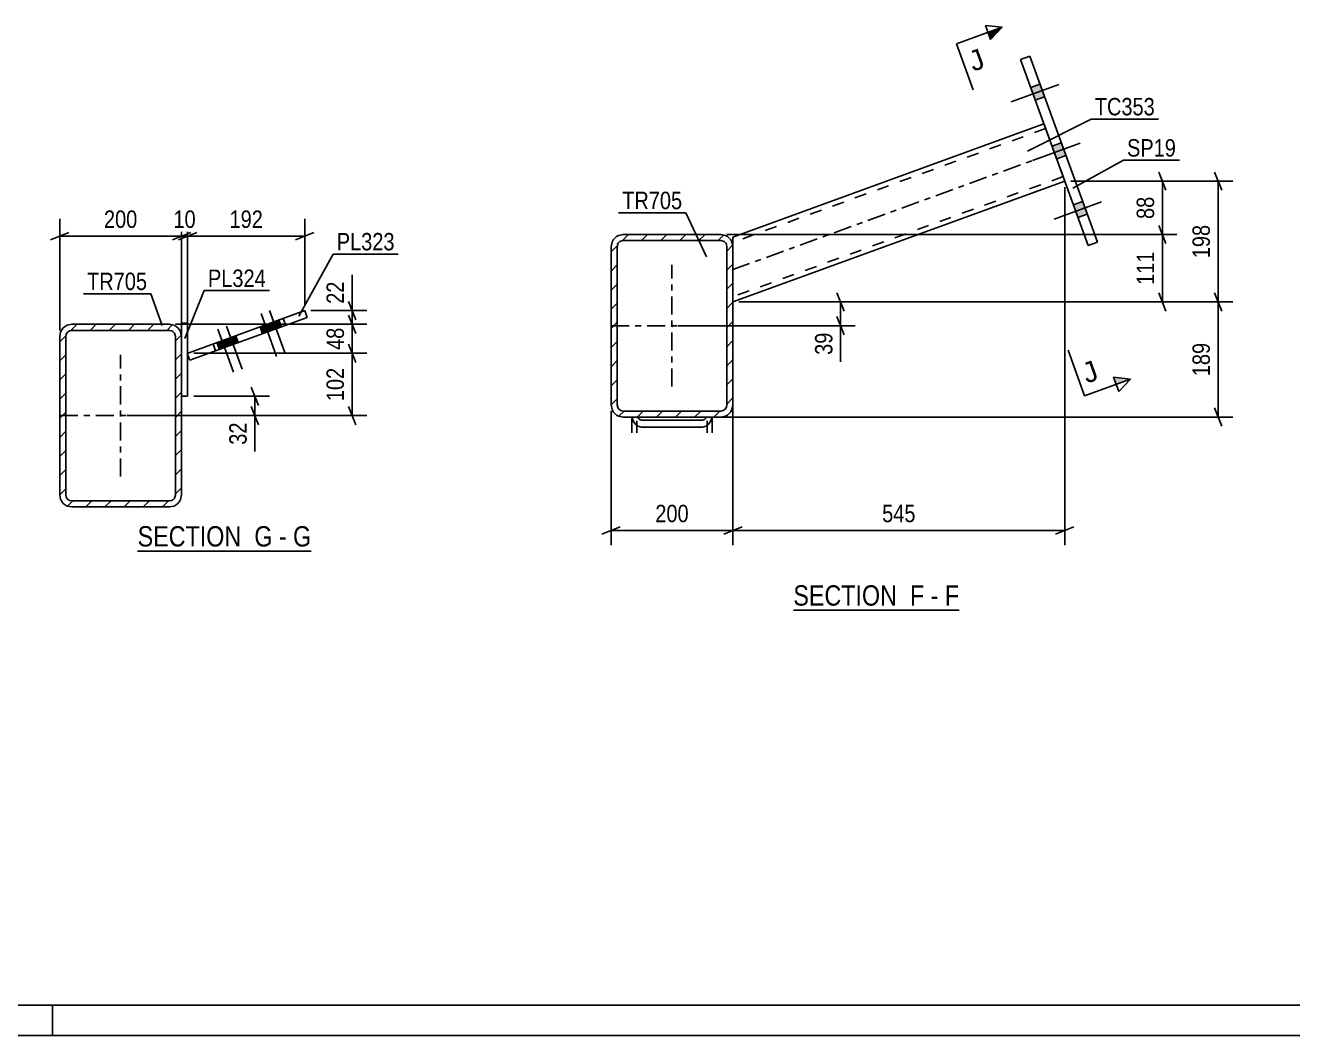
# Model space of a CAD drawing. Header units: millimetres. Extents: x -83 to 758, y -448 to 146.
# Drawn here: x 123.8 to 331.9, y -447.6 to -281.6 of the extents above; entities that cross this region are included whole.
import ezdxf

# ---------------------------------------------------------------- set-up
doc = ezdxf.new("R2010")
doc.units = ezdxf.units.MM
doc.linetypes.add('DXK_LINE_DOT2', pattern=[3.9198, 1.9599, -1.9599])
doc.linetypes.add('DXK_LINE_DOT3', pattern=[5.9187, 2.979, -0.9799, 0.9799, -0.9799])
doc.styles.add('Arial', font='ARIAL.TTF', dxfattribs={"height": 0.2})
doc.styles.add('Arial Narrow', font='ARIALN.TTF', dxfattribs={"height": 0.2})

# ---------------------------------------------------------------- blocks, each defined once
blk = doc.blocks.new('Unknown-761555509-18 - 3177')
at = {"color": 6, "linetype": 'Continuous'}
blk.add_line((249.91, -377.69), (277.13, -377.69), dxfattribs=at)
at = {"color": 0, "linetype": 'Continuous'}
for points in [[(268.02, -376.94), (268.02, -373.44), (249.91, -373.44), (249.91, -376.94)], [(271.41, -376.94), (271.41, -373.44), (269.07, -373.44), (269.07, -376.94)], [(273.73, -376.94), (273.73, -373.44), (272.46, -373.44), (272.46, -376.94)], [(277.13, -376.94), (277.13, -373.44), (274.78, -373.44), (274.78, -376.94)]]:
    blk.add_wipeout(points, dxfattribs=at)
at = {"color": 7, "linetype": 'Continuous', "style": 'Arial Narrow'}
for s, p in [('SECTION ', (249.91, -376.94)), ('F', (269.07, -376.94)), ('F', (274.78, -376.94)), ('-', (272.46, -376.94))]:
    blk.add_text(s, height=3.34, dxfattribs=at).set_placement(p)
blk = doc.blocks.new('Unknown-761555509-1163')
at = {"color": 5, "linetype": 'Continuous'}
for p, q in [((-77.75, -442.59), (753.25, -442.59)), ((128.25, -447.59), (128.25, -442.59)), ((-82.75, -447.59), (758.25, -447.59))]:
    blk.add_line(p, q, dxfattribs=at)
blk = doc.blocks.new('Unknown-761555509-15 - 5121')
at = {"color": 6, "linetype": 'Continuous'}
blk.add_line((142.23, -367.98), (170.74, -367.98), dxfattribs=at)
at = {"color": 0, "linetype": 'Continuous'}
for points in [[(160.34, -367.23), (160.34, -363.73), (142.23, -363.73), (142.23, -367.23)], [(164.38, -367.23), (164.38, -363.73), (161.39, -363.73), (161.39, -367.23)], [(166.7, -367.23), (166.7, -363.73), (165.43, -363.73), (165.43, -367.23)], [(170.74, -367.23), (170.74, -363.73), (167.75, -363.73), (167.75, -367.23)]]:
    blk.add_wipeout(points, dxfattribs=at)
at = {"color": 7, "linetype": 'Continuous', "style": 'Arial Narrow'}
for s, p in [('SECTION ', (142.23, -367.23)), ('G', (161.39, -367.23)), ('G', (167.75, -367.23)), ('-', (165.43, -367.23))]:
    blk.add_text(s, height=3.34, dxfattribs=at).set_placement(p)
blk = doc.blocks.new('Bolt-761555509-3202 - 3177')
at = {"linetype": 'Continuous'}
for points in [[(291.15, -293.37), (290.39, -291.3), (288.89, -291.85), (289.64, -293.91)], [(291.15, -293.37), (290.39, -291.3), (288.89, -291.85), (289.64, -293.91)], [(291.15, -293.37), (290.39, -291.3), (288.89, -291.85), (289.64, -293.91)], [(294.65, -303), (293.9, -300.93), (292.4, -301.48), (293.15, -303.55)], [(294.65, -303), (293.9, -300.93), (292.4, -301.48), (293.15, -303.55)], [(298.16, -312.63), (297.41, -310.56), (295.9, -311.11), (296.65, -313.18)], [(298.16, -312.63), (297.41, -310.56), (295.9, -311.11), (296.65, -313.18)], [(298.16, -312.63), (297.41, -310.56), (295.9, -311.11), (296.65, -313.18)]]:
    blk.add_hatch(color=1, dxfattribs=at).paths.add_polyline_path(points)
at = {"color": 1, "linetype": 'Continuous'}
for p, q in [((293.5, -291.34), (285.7, -294.18)), ((293.5, -291.34), (285.7, -294.18)), ((293.5, -291.34), (285.7, -294.18)), ((290.39, -291.3), (288.89, -291.85)), ((290.39, -291.3), (288.89, -291.85)), ((290.39, -291.3), (288.89, -291.85)), ((291.15, -293.37), (289.64, -293.91)), ((291.15, -293.37), (289.64, -293.91)), ((291.15, -293.37), (289.64, -293.91)), ((297, -300.97), (289.2, -303.81)), ((297, -300.97), (289.2, -303.81)), ((293.9, -300.93), (292.4, -301.48)), ((293.9, -300.93), (292.4, -301.48)), ((294.65, -303), (293.15, -303.55)), ((294.65, -303), (293.15, -303.55)), ((300.51, -310.6), (292.71, -313.44)), ((300.51, -310.6), (292.71, -313.44)), ((300.51, -310.6), (292.71, -313.44)), ((297.41, -310.56), (295.9, -311.11)), ((297.41, -310.56), (295.9, -311.11)), ((297.41, -310.56), (295.9, -311.11)), ((298.16, -312.63), (296.65, -313.18)), ((298.16, -312.63), (296.65, -313.18)), ((298.16, -312.63), (296.65, -313.18))]:
    blk.add_line(p, q, dxfattribs=at)
blk = doc.blocks.new('Part-761555509-3271 - 3177')
at = {"color": 2, "linetype": 'Continuous'}
for p, q in [((223.38, -348.56), (223.38, -345.97)), ((223.47, -345.97), (223.5, -346.18)), ((224.42, -346.12), (224.35, -345.97)), ((224.37, -347.45), (224.98, -347.63)), ((224.68, -346.37), (224.42, -346.12)), ((224.98, -346.46), (224.68, -346.37)), ((224.98, -346.46), (234.98, -346.46)), ((235.29, -346.37), (234.98, -346.46)), ((234.98, -347.63), (235.59, -347.45)), ((235.55, -346.12), (235.29, -346.37)), ((235.61, -345.97), (235.55, -346.12)), ((236.46, -346.18), (236.49, -345.97)), ((236.58, -348.56), (236.58, -345.97)), ((224.98, -347.63), (234.98, -347.63))]:
    blk.add_line(p, q, dxfattribs=at)
at = {"color": 7, "linetype": 'DXK_LINE_DOT2'}
for p, q in [((223.38, -345.97), (223.47, -345.97)), ((223.47, -345.97), (224.35, -345.97)), ((224.18, -348.56), (224.18, -345.97)), ((236.58, -345.97), (235.61, -345.97)), ((235.78, -348.56), (235.78, -345.97))]:
    blk.add_line(p, q, dxfattribs=at)
at = {"color": 2, "linetype": 'Continuous'}
for centre, start, end in [((225.57, -345.7), 193.2949, 235.5336), ((234.39, -345.7), 304.4664, 346.7051)]:
    blk.add_arc(centre, 2.13, start, end, dxfattribs=at)
blk = doc.blocks.new('Part-761555509-3255 - 3177')
at = {"color": 2, "linetype": 'Continuous'}
for p, q in [((291.06, -297.81), (239.98, -316.41)), ((294.48, -307.21), (239.98, -327.05)), ((239.98, -316.41), (239.98, -317.97))]:
    blk.add_line(p, q, dxfattribs=at)
at = {"color": 7, "linetype": 'DXK_LINE_DOT2'}
for p, q in [((291.34, -298.57), (239.98, -317.26)), ((294.48, -307.21), (291.06, -297.81)), ((294.21, -306.46), (239.98, -326.2)), ((239.98, -316.41), (239.98, -316.9)), ((239.98, -327.05), (239.98, -317.97))]:
    blk.add_line(p, q, dxfattribs=at)
at = {"color": 7, "linetype": 'DXK_LINE_DOT3'}
blk.add_line((292.77, -302.51), (239.98, -321.73), dxfattribs=at)
blk = doc.blocks.new('Part-761555509-3223 - 3177')
at = {"linetype": 'Continuous'}
h = blk.add_hatch(dxfattribs=at)
h.set_pattern_fill('', scale=0.7, style=0, pattern_type=0)
h.set_pattern_definition([(45, (219.9812, -343.9713), (-1.57154, 1.57154), [])])
h.paths.add_polyline_path([(219.98, -317.97), (219.98, -343.97), (220.13, -344.74), (220.57, -345.39), (221.22, -345.82), (221.98, -345.97), (237.98, -345.97), (238.75, -345.82), (239.4, -345.39), (239.83, -344.74), (239.98, -343.97), (239.98, -317.97), (239.83, -317.21), (239.4, -316.56), (238.75, -316.12), (237.98, -315.97), (221.98, -315.97), (221.22, -316.12), (220.57, -316.56), (220.13, -317.21)])
h.paths.add_polyline_path([(221.27, -317.26), (221.6, -317.05), (221.98, -316.97), (237.98, -316.97), (238.36, -317.05), (238.69, -317.26), (238.91, -317.59), (238.98, -317.97), (238.98, -343.97), (238.91, -344.35), (238.69, -344.68), (238.36, -344.9), (237.98, -344.97), (221.98, -344.97), (221.6, -344.9), (221.27, -344.68), (221.06, -344.35), (220.98, -343.97), (220.98, -317.97), (221.06, -317.59)])
blk.add_hatch(color=30, dxfattribs=at).paths.add_polyline_path([(229.98, -331.07, -1), (229.98, -330.87, -1)])
at = {"color": 2, "linetype": 'Continuous'}
for p, q in [((221.98, -315.97), (221.22, -316.12)), ((221.98, -315.97), (237.98, -315.97)), ((238.75, -316.12), (237.98, -315.97)), ((220.13, -317.21), (219.98, -317.97)), ((219.98, -343.97), (219.98, -317.97)), ((220.98, -317.97), (221.06, -317.59)), ((220.98, -343.97), (220.98, -317.97)), ((221.6, -317.05), (221.98, -316.97)), ((221.98, -316.97), (237.98, -316.97)), ((237.98, -316.97), (238.36, -317.05)), ((238.91, -317.59), (238.98, -317.97)), ((238.98, -343.97), (238.98, -317.97)), ((239.98, -317.97), (239.83, -317.21)), ((239.98, -343.97), (239.98, -317.97)), ((219.98, -343.97), (220.13, -344.74)), ((221.06, -344.35), (220.98, -343.97)), ((221.98, -344.97), (221.6, -344.9)), ((221.98, -344.97), (237.98, -344.97)), ((238.36, -344.9), (237.98, -344.97)), ((238.98, -343.97), (238.91, -344.35)), ((239.83, -344.74), (239.98, -343.97)), ((221.22, -345.82), (221.98, -345.97)), ((221.98, -345.97), (237.98, -345.97)), ((237.98, -345.97), (238.75, -345.82))]:
    blk.add_line(p, q, dxfattribs=at)
at = {"color": 7, "linetype": 'DXK_LINE_DOT3'}
for p, q in [((229.98, -340.97), (229.98, -320.97)), ((219.98, -330.97), (239.98, -330.97))]:
    blk.add_line(p, q, dxfattribs=at)
at = {"color": 30, "linetype": 'DXK_LINE_DOT3'}
blk.add_line((229.98, -330.97), (229.98, -330.97), dxfattribs=at)
at = {"color": 30, "linetype": 'Continuous'}
blk.add_circle((229.98, -330.97), 0.1, dxfattribs=at)
at = {"color": 2, "linetype": 'Continuous'}
for centre, radius, start, end in [((221.98, -317.97), 2, 112.5, 157.5), ((237.98, -317.97), 2, 22.5, 67.5), ((221.98, -317.97), 1, 112.5, 157.5), ((237.98, -317.97), 1, 22.5, 67.5), ((221.98, -343.97), 2, 202.5, 247.5), ((221.98, -343.97), 1, 202.5, 247.5), ((237.98, -343.97), 1, 292.5, 337.5), ((237.98, -343.97), 2, 292.5, 337.5)]:
    blk.add_arc(centre, radius, start, end, dxfattribs=at)
blk = doc.blocks.new('Part-761555509-3276 - 3177')
at = {"color": 2, "linetype": 'Continuous'}
for p, q in [((288.72, -286.69), (287.22, -287.24)), ((299.83, -317.23), (288.72, -286.69)), ((298.33, -317.78), (287.22, -287.24)), ((298.33, -317.78), (299.83, -317.23))]:
    blk.add_line(p, q, dxfattribs=at)
blk = doc.blocks.new('Part-761555509-5219 - 5121')
at = {"linetype": 'Continuous'}
h = blk.add_hatch(dxfattribs=at)
h.set_pattern_fill('', scale=0.7, style=0, pattern_type=0)
h.set_pattern_definition([(45, (129.4377, -358.7313), (-1.57154, 1.57154), [])])
h.paths.add_polyline_path([(129.44, -332.73), (129.44, -358.73), (129.59, -359.5), (130.02, -360.15), (130.67, -360.58), (131.44, -360.73), (147.44, -360.73), (148.2, -360.58), (148.85, -360.15), (149.29, -359.5), (149.44, -358.73), (149.44, -332.73), (149.29, -331.97), (148.85, -331.32), (148.2, -330.88), (147.44, -330.73), (131.44, -330.73), (130.67, -330.88), (130.02, -331.32), (129.59, -331.97)])
h.paths.add_polyline_path([(130.73, -332.02), (131.06, -331.81), (131.44, -331.73), (147.44, -331.73), (147.82, -331.81), (148.14, -332.02), (148.36, -332.35), (148.44, -332.73), (148.44, -358.73), (148.36, -359.11), (148.14, -359.44), (147.82, -359.66), (147.44, -359.73), (131.44, -359.73), (131.06, -359.66), (130.73, -359.44), (130.51, -359.11), (130.44, -358.73), (130.44, -332.73), (130.51, -332.35)])
at = {"color": 2, "linetype": 'Continuous'}
for p, q in [((131.44, -330.73), (130.67, -330.88)), ((131.44, -330.73), (147.44, -330.73)), ((148.2, -330.88), (147.44, -330.73)), ((129.59, -331.97), (129.44, -332.73)), ((129.44, -358.73), (129.44, -332.73)), ((130.44, -332.73), (130.51, -332.35)), ((130.44, -358.73), (130.44, -332.73)), ((131.06, -331.81), (131.44, -331.73)), ((131.44, -331.73), (147.44, -331.73)), ((147.44, -331.73), (147.82, -331.81)), ((148.36, -332.35), (148.44, -332.73)), ((148.44, -358.73), (148.44, -332.73)), ((149.44, -332.73), (149.29, -331.97)), ((149.44, -358.73), (149.44, -332.73)), ((129.44, -358.73), (129.59, -359.5)), ((130.51, -359.11), (130.44, -358.73)), ((131.44, -359.73), (131.06, -359.66)), ((131.44, -359.73), (147.44, -359.73)), ((147.82, -359.66), (147.44, -359.73)), ((148.44, -358.73), (148.36, -359.11)), ((149.29, -359.5), (149.44, -358.73)), ((130.67, -360.58), (131.44, -360.73)), ((131.44, -360.73), (147.44, -360.73)), ((147.44, -360.73), (148.2, -360.58))]:
    blk.add_line(p, q, dxfattribs=at)
at = {"color": 7, "linetype": 'DXK_LINE_DOT3'}
for p, q in [((139.44, -355.73), (139.44, -335.73)), ((129.44, -345.73), (149.44, -345.73))]:
    blk.add_line(p, q, dxfattribs=at)
at = {"color": 2, "linetype": 'Continuous'}
for centre, radius, start, end in [((131.44, -332.73), 2, 112.5, 157.5), ((147.44, -332.73), 2, 22.5, 67.5), ((131.44, -332.73), 1, 112.5, 157.5), ((147.44, -332.73), 1, 22.5, 67.5), ((131.44, -358.73), 2, 202.5, 247.5), ((131.44, -358.73), 1, 202.5, 247.5), ((147.44, -358.73), 1, 292.5, 337.5), ((147.44, -358.73), 2, 292.5, 337.5)]:
    blk.add_arc(centre, radius, start, end, dxfattribs=at)
blk = doc.blocks.new('Bolt-761555509-5129 - 5121')
at = {"linetype": 'Continuous'}
for points in [[(162.74, -332.28), (164.44, -331.67), (164.02, -330.54), (162.33, -331.16)], [(164.16, -331.77), (165.85, -331.15), (165.44, -330.03), (163.75, -330.64)], [(157.07, -334.35), (158.76, -333.73), (158.35, -332.6), (156.66, -333.22)], [(155.66, -334.86), (157.35, -334.25), (156.94, -333.12), (155.25, -333.73)]]:
    blk.add_hatch(color=1, dxfattribs=at).paths.add_polyline_path(points)
at = {"color": 1, "linetype": 'Continuous'}
for p, q in [((163.91, -328.45), (166.47, -335.5)), ((162.5, -328.97), (165.06, -336.02)), ((163.75, -330.64), (164.16, -331.77)), ((164.02, -330.54), (164.44, -331.67)), ((165.44, -330.03), (165.85, -331.15)), ((155.41, -331.55), (157.98, -338.59)), ((156.82, -331.03), (159.39, -338.08)), ((158.35, -332.6), (158.76, -333.73)), ((162.33, -331.16), (162.74, -332.28)), ((155.25, -333.73), (155.66, -334.86)), ((156.66, -333.22), (157.07, -334.35)), ((156.94, -333.12), (157.35, -334.25))]:
    blk.add_line(p, q, dxfattribs=at)
blk = doc.blocks.new('Part-761555509-5148 - 5121')
at = {"color": 2, "linetype": 'Continuous'}
for p, q in [((169.68, -328.48), (150.39, -335.5)), ((170.09, -329.61), (169.68, -328.48)), ((170.09, -329.61), (150.8, -336.63)), ((166.56, -330.9), (166.15, -329.77)), ((150.8, -336.63), (150.39, -335.5))]:
    blk.add_line(p, q, dxfattribs=at)
at = {"color": 7, "linetype": 'DXK_LINE_DOT2'}
blk.add_line((155.03, -335.09), (154.62, -333.96), dxfattribs=at)
blk = doc.blocks.new('Part-761555509-5178 - 5121')
at = {"color": 2, "linetype": 'Continuous'}
for p, q in [((149.44, -330.54), (149.44, -332.73)), ((150.44, -330.54), (149.44, -330.54)), ((150.44, -330.54), (150.44, -342.54)), ((149.44, -342.54), (150.44, -342.54))]:
    blk.add_line(p, q, dxfattribs=at)
at = {"color": 7, "linetype": 'DXK_LINE_DOT2'}
blk.add_line((149.44, -332.73), (149.44, -342.54), dxfattribs=at)
blk = doc.blocks.new('StraightDimension-761555509-3309 - 3177')
at = {"color": 7, "linetype": 'Continuous'}
for p, q in [((238.98, -315.97), (312.9, -315.97)), ((309.9, -314.47), (311.1, -317.47)), ((310.5, -327.05), (310.5, -315.97)), ((311.1, -328.55), (309.9, -325.55)), ((240.98, -327.05), (312.9, -327.05))]:
    blk.add_line(p, q, dxfattribs=at)
at = {"color": 0}
blk.add_wipeout([(309.75, -318.17), (305.55, -318.17), (305.55, -324.85), (309.75, -324.85)], dxfattribs=at)
at = {"color": 3, "style": 'Arial Narrow'}
blk.add_text('111', height=2.863, rotation=90.0002, dxfattribs=at).set_placement((309.15, -324.25))
blk = doc.blocks.new('StraightDimension-761555509-3320 - 3177')
at = {"color": 7, "linetype": 'Continuous'}
for p, q in [((309.9, -305.71), (311.1, -308.71)), ((295.48, -307.21), (312.9, -307.21)), ((310.5, -315.97), (310.5, -307.21)), ((238.98, -315.97), (312.9, -315.97)), ((311.1, -317.47), (309.9, -314.47))]:
    blk.add_line(p, q, dxfattribs=at)
at = {"color": 0}
blk.add_wipeout([(309.75, -309.16), (305.55, -309.16), (305.55, -314.02), (309.75, -314.02)], dxfattribs=at)
at = {"color": 3, "style": 'Arial Narrow'}
blk.add_text('88', height=2.863, rotation=90.0002, dxfattribs=at).set_placement((309.15, -313.42))
blk = doc.blocks.new('StraightDimension-761555509-3332 - 3177')
at = {"color": 7, "linetype": 'Continuous'}
for p, q in [((257.07, -325.55), (258.27, -328.55)), ((240.98, -327.05), (260.07, -327.05)), ((257.67, -330.97), (257.67, -327.05)), ((258.27, -332.47), (257.07, -329.47)), ((230.98, -330.97), (260.07, -330.97))]:
    blk.add_line(p, q, dxfattribs=at)
at = {"color": 0}
blk.add_wipeout([(256.92, -331.5), (252.72, -331.5), (252.72, -336.35), (256.92, -336.35)], dxfattribs=at)
at = {"color": 7, "linetype": 'Continuous'}
blk.add_line((257.67, -330.97), (257.67, -336.88), dxfattribs=at)
blk.add_line((257.67, -330.97), (257.67, -336.88), dxfattribs=at)
at = {"color": 3, "style": 'Arial Narrow'}
blk.add_text('39', height=2.863, rotation=90.0002, dxfattribs=at).set_placement((256.32, -335.75))
blk = doc.blocks.new('StraightDimension-761555509-3344 - 3177')
at = {"color": 7, "linetype": 'Continuous'}
for p, q in [((320.26, -328.55), (319.06, -325.55)), ((240.98, -327.05), (322.06, -327.05)), ((319.66, -345.97), (319.66, -327.05)), ((319.06, -344.47), (320.26, -347.47)), ((237.6, -345.97), (322.06, -345.97))]:
    blk.add_line(p, q, dxfattribs=at)
at = {"color": 0}
blk.add_wipeout([(318.91, -333.17), (314.71, -333.17), (314.71, -339.85), (318.91, -339.85)], dxfattribs=at)
at = {"color": 3, "style": 'Arial Narrow'}
blk.add_text('189', height=2.863, rotation=90.0002, dxfattribs=at).set_placement((318.31, -339.25))
blk = doc.blocks.new('StraightDimension-761555509-3355 - 3177')
at = {"color": 7, "linetype": 'Continuous'}
for p, q in [((320.26, -308.71), (319.06, -305.71)), ((295.48, -307.21), (322.06, -307.21)), ((319.66, -327.05), (319.66, -307.21)), ((319.06, -325.55), (320.26, -328.55)), ((240.98, -327.05), (322.06, -327.05))]:
    blk.add_line(p, q, dxfattribs=at)
at = {"color": 0}
blk.add_wipeout([(318.91, -313.79), (314.71, -313.79), (314.71, -320.47), (318.91, -320.47)], dxfattribs=at)
at = {"color": 3, "style": 'Arial Narrow'}
blk.add_text('198', height=2.863, rotation=90.0002, dxfattribs=at).set_placement((318.31, -319.87))
blk = doc.blocks.new('StraightDimension-761555509-3357 - 3177')
at = {"color": 7, "linetype": 'Continuous'}
for p, q in [((239.98, -343.33), (239.98, -366.99)), ((219.98, -344.97), (219.98, -366.99)), ((221.48, -363.99), (218.48, -365.19)), ((238.48, -365.19), (241.48, -363.99)), ((219.98, -364.59), (239.98, -364.59))]:
    blk.add_line(p, q, dxfattribs=at)
at = {"color": 0}
blk.add_wipeout([(233.32, -363.84), (233.32, -359.64), (226.64, -359.64), (226.64, -363.84)], dxfattribs=at)
at = {"color": 3, "style": 'Arial Narrow'}
blk.add_text('200', height=2.863, dxfattribs=at).set_placement((227.24, -363.24))
blk = doc.blocks.new('StraightDimension-761555509-3367 - 3177')
at = {"color": 7, "linetype": 'Continuous'}
for p, q in [((294.48, -308.21), (294.48, -366.99)), ((239.98, -343.33), (239.98, -366.99)), ((241.48, -363.99), (238.48, -365.19)), ((292.98, -365.19), (295.98, -363.99)), ((239.98, -364.59), (294.48, -364.59))]:
    blk.add_line(p, q, dxfattribs=at)
at = {"color": 0}
blk.add_wipeout([(270.57, -363.84), (270.57, -359.64), (263.89, -359.64), (263.89, -363.84)], dxfattribs=at)
at = {"color": 3, "style": 'Arial Narrow'}
blk.add_text('545', height=2.863, dxfattribs=at).set_placement((264.49, -363.24))
blk = doc.blocks.new('StraightDimension-761555509-5257 - 5121')
at = {"color": 7, "linetype": 'Continuous'}
for p, q in [((129.44, -331.73), (129.44, -313.39)), ((149.44, -331.89), (149.44, -313.39)), ((130.94, -315.64), (127.94, -316.84)), ((129.44, -316.24), (149.44, -316.24)), ((147.94, -316.84), (150.94, -315.64))]:
    blk.add_line(p, q, dxfattribs=at)
at = {"color": 0}
blk.add_wipeout([(142.78, -315.49), (142.78, -311.29), (136.1, -311.29), (136.1, -315.49)], dxfattribs=at)
at = {"color": 3, "style": 'Arial Narrow'}
blk.add_text('200', height=2.863, dxfattribs=at).set_placement((136.7, -314.89))
blk = doc.blocks.new('StraightDimension-761555509-5243 - 5121')
at = {"color": 7, "linetype": 'Continuous'}
for p, q in [((150.44, -334.49), (150.44, -313.39)), ((169.68, -327.48), (169.68, -313.39)), ((151.94, -315.64), (148.94, -316.84)), ((150.44, -316.24), (169.68, -316.24)), ((168.18, -316.84), (171.18, -315.64))]:
    blk.add_line(p, q, dxfattribs=at)
at = {"color": 0}
blk.add_wipeout([(163.4, -315.49), (163.4, -311.29), (156.72, -311.29), (156.72, -315.49)], dxfattribs=at)
at = {"color": 3, "style": 'Arial Narrow'}
blk.add_text('192', height=2.863, dxfattribs=at).set_placement((157.32, -314.89))
blk = doc.blocks.new('StraightDimension-761555509-5270 - 5121')
at = {"color": 7, "linetype": 'Continuous'}
for p, q in [((149.44, -331.89), (149.44, -313.39)), ((150.44, -334.49), (150.44, -313.39)), ((147.94, -316.84), (150.94, -315.64)), ((151.94, -315.64), (148.94, -316.84)), ((149.44, -316.24), (150.44, -316.24))]:
    blk.add_line(p, q, dxfattribs=at)
at = {"color": 0}
blk.add_wipeout([(152.37, -315.49), (152.37, -311.29), (147.51, -311.29), (147.51, -315.49)], dxfattribs=at)
at = {"color": 3, "style": 'Arial Narrow'}
blk.add_text('10', height=2.863, dxfattribs=at).set_placement((148.11, -314.89))
blk = doc.blocks.new('StraightDimension-761555509-5290 - 5121')
at = {"color": 7, "linetype": 'Continuous'}
for p, q in [((148.44, -330.73), (179.86, -330.73)), ((176.86, -329.23), (178.06, -332.23)), ((177.46, -335.49), (177.46, -330.73)), ((178.06, -336.99), (176.86, -333.99)), ((151.44, -335.49), (179.86, -335.49))]:
    blk.add_line(p, q, dxfattribs=at)
at = {"color": 0}
blk.add_wipeout([(176.71, -330.68), (172.51, -330.68), (172.51, -335.54), (176.71, -335.54)], dxfattribs=at)
at = {"color": 3, "style": 'Arial Narrow'}
blk.add_text('48', height=2.863, rotation=90.0002, dxfattribs=at).set_placement((176.11, -334.94))
blk = doc.blocks.new('StraightDimension-761555509-5313 - 5121')
at = {"color": 7, "linetype": 'Continuous'}
for p, q in [((170.68, -328.48), (179.86, -328.48)), ((176.86, -326.98), (178.06, -329.98)), ((177.46, -330.73), (177.46, -328.48)), ((148.44, -330.73), (179.86, -330.73)), ((178.06, -332.23), (176.86, -329.23))]:
    blk.add_line(p, q, dxfattribs=at)
at = {"color": 0}
blk.add_wipeout([(176.71, -323.1), (172.51, -323.1), (172.51, -327.96), (176.71, -327.96)], dxfattribs=at)
at = {"color": 7, "linetype": 'Continuous'}
blk.add_line((177.46, -328.48), (177.46, -322.58), dxfattribs=at)
blk.add_line((177.46, -328.48), (177.46, -322.58), dxfattribs=at)
at = {"color": 3, "style": 'Arial Narrow'}
blk.add_text('22', height=2.863, rotation=90.0002, dxfattribs=at).set_placement((176.11, -327.36))
blk = doc.blocks.new('StraightDimension-761555509-5328 - 5121')
at = {"color": 7, "linetype": 'Continuous'}
for p, q in [((176.86, -333.99), (178.06, -336.99)), ((151.44, -335.49), (179.86, -335.49)), ((177.46, -345.73), (177.46, -335.49)), ((178.06, -347.23), (176.86, -344.23)), ((140.44, -345.73), (179.86, -345.73))]:
    blk.add_line(p, q, dxfattribs=at)
at = {"color": 0}
blk.add_wipeout([(176.71, -337.27), (172.51, -337.27), (172.51, -343.95), (176.71, -343.95)], dxfattribs=at)
at = {"color": 3, "style": 'Arial Narrow'}
blk.add_text('102', height=2.863, rotation=90.0002, dxfattribs=at).set_placement((176.11, -343.35))
blk = doc.blocks.new('StraightDimension-761555509-5359 - 5121')
at = {"color": 7, "linetype": 'Continuous'}
for p, q in [((160.89, -341.04), (162.09, -344.04)), ((151.44, -342.54), (163.89, -342.54)), ((161.49, -345.73), (161.49, -342.54)), ((162.09, -347.23), (160.89, -344.23)), ((140.44, -345.73), (163.89, -345.73))]:
    blk.add_line(p, q, dxfattribs=at)
at = {"color": 0}
blk.add_wipeout([(160.74, -346.26), (156.54, -346.26), (156.54, -351.11), (160.74, -351.11)], dxfattribs=at)
at = {"color": 7, "linetype": 'Continuous'}
blk.add_line((161.49, -345.73), (161.49, -351.64), dxfattribs=at)
blk.add_line((161.49, -345.73), (161.49, -351.64), dxfattribs=at)
at = {"color": 3, "style": 'Arial Narrow'}
blk.add_text('32', height=2.863, rotation=90.0002, dxfattribs=at).set_placement((160.14, -350.51))
blk = doc.blocks.new('Mark-761555509-3251 - 3177')
at = {"color": 0}
blk.add_wipeout([(309.28, -296.4), (309.28, -293.4), (299.41, -293.4), (299.41, -296.4)], dxfattribs=at)
blk.add_wipeout([(309.28, -296.4), (309.28, -293.4), (299.41, -293.4), (299.41, -296.4)], dxfattribs=at)
at = {"color": 30, "linetype": 'Continuous'}
for p, q in [((288.36, -302.29), (298.81, -297)), ((298.81, -297), (309.88, -297))]:
    blk.add_line(p, q, dxfattribs=at)
at = {"color": 3, "style": 'Arial Narrow'}
blk.add_text('TC353', height=2.863, dxfattribs=at).set_placement((299.41, -296.4))
blk = doc.blocks.new('Mark-761555509-3219 - 3177')
at = {"color": 0}
blk.add_wipeout([(231.67, -311.81), (231.67, -308.81), (221.8, -308.81), (221.8, -311.81)], dxfattribs=at)
blk.add_wipeout([(231.67, -311.81), (231.67, -308.81), (221.8, -308.81), (221.8, -311.81)], dxfattribs=at)
at = {"color": 30, "linetype": 'Continuous'}
for p in [(221.2, -312.41), (235.62, -319.65)]:
    blk.add_line(p, (232.27, -312.41), dxfattribs=at)
at = {"color": 3, "style": 'Arial Narrow'}
blk.add_text('TR705', height=2.863, dxfattribs=at).set_placement((221.8, -311.81))
blk = doc.blocks.new('SectionMark-761555509-3401 - 3177')
at = {"linetype": 'Continuous'}
for points in [[(282.3, -283.96), (281.87, -282.78), (284.22, -281.93)], [(302.91, -340.6), (302.49, -339.43), (305.26, -339.75)]]:
    blk.add_hatch(color=6, dxfattribs=at).paths.add_polyline_path(points)
at = {"color": 6, "linetype": 'Continuous'}
for p, q in [((282.3, -283.96), (281.44, -281.61)), ((281.44, -281.61), (284.22, -281.93)), ((284.22, -281.93), (282.3, -283.96)), ((305.26, -339.75), (302.49, -339.43)), ((302.49, -339.43), (303.34, -341.78)), ((305.26, -339.75), (303.34, -341.78))]:
    blk.add_line(p, q, dxfattribs=at)
at = {"color": 0, "linetype": 'Continuous'}
for points in [[(281.63, -288.46), (280.43, -285.17), (278.24, -285.97), (279.44, -289.26)], [(300.28, -339.7), (299.08, -336.41), (296.89, -337.21), (298.09, -340.5)]]:
    blk.add_wipeout(points, dxfattribs=at)
at = {"color": 6, "linetype": 'Continuous'}
for p, q in [((276.7, -284.67), (284.22, -281.93)), ((276.7, -284.67), (279.44, -292.18)), ((297.74, -342.48), (295.01, -334.97)), ((297.74, -342.48), (305.26, -339.75))]:
    blk.add_line(p, q, dxfattribs=at)
at = {"color": 3, "linetype": 'Continuous', "style": 'Arial'}
for p in [(279.44, -289.26), (298.09, -340.5)]:
    blk.add_text('J', height=3.34, rotation=20.002, dxfattribs=at).set_placement(p)
blk = doc.blocks.new('Mark-761555509-3272 - 3177')
at = {"color": 0}
blk.add_wipeout([(312.74, -303.17), (312.74, -300.17), (304.7, -300.17), (304.7, -303.17)], dxfattribs=at)
blk.add_wipeout([(312.74, -303.17), (312.74, -300.17), (304.7, -300.17), (304.7, -303.17)], dxfattribs=at)
at = {"color": 30, "linetype": 'Continuous'}
for p, q in [((295.82, -308.37), (304.1, -303.77)), ((304.1, -303.77), (313.34, -303.77))]:
    blk.add_line(p, q, dxfattribs=at)
at = {"color": 3, "style": 'Arial Narrow'}
blk.add_text('SP19', height=2.863, dxfattribs=at).set_placement((304.7, -303.17))
blk = doc.blocks.new('Mark-761555509-5144 - 5121')
at = {"color": 0}
blk.add_wipeout([(184.43, -318.58), (184.43, -315.58), (174.93, -315.58), (174.93, -318.58)], dxfattribs=at)
blk.add_wipeout([(184.43, -318.58), (184.43, -315.58), (174.93, -315.58), (174.93, -318.58)], dxfattribs=at)
at = {"color": 30, "linetype": 'Continuous'}
for p, q in [((168.7, -329.39), (174.33, -319.18)), ((174.33, -319.18), (185.03, -319.18))]:
    blk.add_line(p, q, dxfattribs=at)
at = {"color": 3, "style": 'Arial Narrow'}
blk.add_text('PL323', height=2.863, dxfattribs=at).set_placement((174.93, -318.58))
blk = doc.blocks.new('Mark-761555509-5174 - 5121')
at = {"color": 0}
blk.add_wipeout([(163.29, -324.59), (163.29, -321.59), (153.78, -321.59), (153.78, -324.59)], dxfattribs=at)
blk.add_wipeout([(163.29, -324.59), (163.29, -321.59), (153.78, -321.59), (153.78, -324.59)], dxfattribs=at)
at = {"color": 30, "linetype": 'Continuous'}
for p, q in [((149.98, -333.08), (153.18, -325.19)), ((153.18, -325.19), (163.89, -325.19))]:
    blk.add_line(p, q, dxfattribs=at)
at = {"color": 3, "style": 'Arial Narrow'}
blk.add_text('PL324', height=2.863, dxfattribs=at).set_placement((153.78, -324.59))
blk = doc.blocks.new('Mark-761555509-5215 - 5121')
at = {"color": 0}
blk.add_wipeout([(143.79, -325.1), (143.79, -322.1), (133.93, -322.1), (133.93, -325.1)], dxfattribs=at)
blk.add_wipeout([(143.79, -325.1), (143.79, -322.1), (133.93, -322.1), (133.93, -325.1)], dxfattribs=at)
at = {"color": 30, "linetype": 'Continuous'}
for p in [(133.33, -325.7), (146.24, -330.9)]:
    blk.add_line(p, (144.39, -325.7), dxfattribs=at)
at = {"color": 3, "style": 'Arial Narrow'}
blk.add_text('TR705', height=2.863, dxfattribs=at).set_placement((133.93, -325.1))

msp = doc.modelspace()

# ---------------------------------------------------------------- block references
for name in ['Part-761555509-3276 - 3177', 'Bolt-761555509-3202 - 3177', 'Part-761555509-3255 - 3177', 'Part-761555509-3223 - 3177', 'Part-761555509-5148 - 5121', 'Bolt-761555509-5129 - 5121', 'Part-761555509-5219 - 5121', 'Part-761555509-5178 - 5121', 'Part-761555509-3271 - 3177', 'Unknown-761555509-18 - 3177']:
    msp.add_blockref(name, (0, 0))

# ---------------------------------------------------------------- next in the draw order: block references
msp.add_blockref('Unknown-761555509-1163', (0, 0))

# ---------------------------------------------------------------- next in the draw order: block references
for name in ['Mark-761555509-3251 - 3177', 'Mark-761555509-3219 - 3177', 'StraightDimension-761555509-5257 - 5121', 'StraightDimension-761555509-3309 - 3177', 'Unknown-761555509-15 - 5121']:
    msp.add_blockref(name, (0, 0))

# ---------------------------------------------------------------- next in the draw order: block references
for name in ['StraightDimension-761555509-3320 - 3177', 'StraightDimension-761555509-5243 - 5121', 'Mark-761555509-5215 - 5121', 'StraightDimension-761555509-3332 - 3177']:
    msp.add_blockref(name, (0, 0))

# ---------------------------------------------------------------- next in the draw order: block references
for name in ['StraightDimension-761555509-5270 - 5121', 'StraightDimension-761555509-3344 - 3177']:
    msp.add_blockref(name, (0, 0))

# ---------------------------------------------------------------- next in the draw order: block references
for name in ['StraightDimension-761555509-3355 - 3177', 'StraightDimension-761555509-5290 - 5121', 'StraightDimension-761555509-3357 - 3177']:
    msp.add_blockref(name, (0, 0))

# ---------------------------------------------------------------- next in the draw order: block references
for name in ['StraightDimension-761555509-3367 - 3177', 'StraightDimension-761555509-5313 - 5121', 'StraightDimension-761555509-5328 - 5121']:
    msp.add_blockref(name, (0, 0))

# ---------------------------------------------------------------- next in the draw order: block references
for name in ['SectionMark-761555509-3401 - 3177', 'Mark-761555509-5144 - 5121', 'Mark-761555509-5174 - 5121', 'StraightDimension-761555509-5359 - 5121']:
    msp.add_blockref(name, (0, 0))

# ---------------------------------------------------------------- next in the draw order: block references
msp.add_blockref('Mark-761555509-3272 - 3177', (0, 0))

doc.saveas('drawing.dxf')
